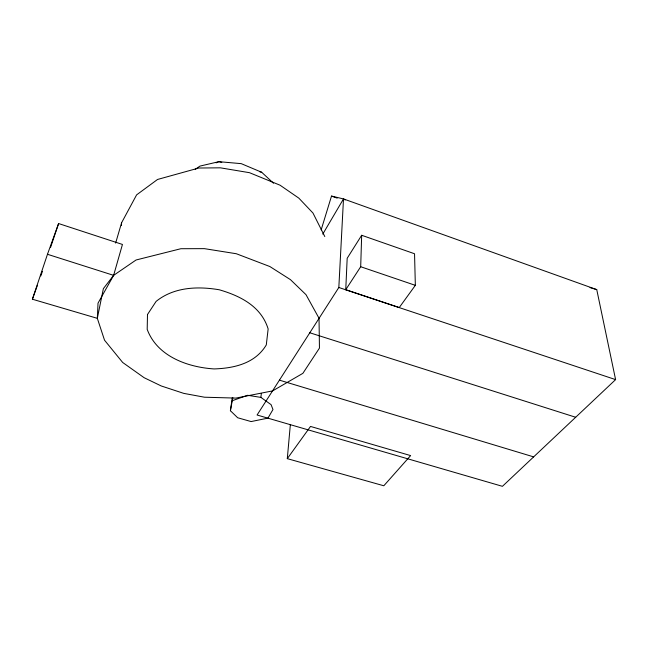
<?xml version="1.0" encoding="UTF-8"?>
<svg xmlns="http://www.w3.org/2000/svg" width="648" height="648" viewBox="0 0 648 648"><rect width="100%" height="100%" fill="white"/><g stroke="black" fill="none" stroke-linecap="round" stroke-linejoin="round"><path stroke-width="0.97" d="M345.749 289.705L360.693 266.733L361.673 235.273L414.542 253.749L415.344 285.339L399.233 307.573L345.749 289.705L347.182 258.277L361.673 235.273M322.785 234.106L343.497 198.92L596.751 289.616L615.6 379.615L502.427 486.324L257.078 415.012L338.831 287.493L343.497 198.92L331.509 196.085L321.165 229.87M121.411 225.601L121.597 222.742L136.607 194.87L157.545 179.464L198.815 168.018L220.344 167.824L249.488 172.692L280.066 185.207L298.841 198.142L312.984 213.054L324.794 236.552M287.299 458.646L310.514 426.433L410.621 455.585L383.819 485.773L287.299 458.646L290.361 424.497M232.276 397.775L230.396 410.719L237.678 417.758L251.116 421.565L267.956 418.13L272.978 409.512L271.067 404.644L260.885 397.386L261.355 393.385M230.396 410.719L232.826 397.678M113.627 275.351L122.448 244.45L58.595 223.544L47.474 254.283L32.4 299.222L97.33 318.338L104.531 340.2L122.674 362.475L144.123 377.703L161.231 385.957L183.749 393.377L204.501 397.216L235.921 398.091L272.622 390.89L302.883 373.337L319.448 348.106L319.027 318.249L306.01 294.686L290.458 279.653L269.851 266.531L236.309 253.733L204.387 248.646L180.873 248.719L136.072 259.994L113.627 275.351L103.372 288.644L97.33 318.338L98.018 303.159L113.627 275.351L47.474 254.283M115.636 243.089L121.597 222.742M50.544 247.479L58.595 223.544M32.4 299.222L37.422 285.282M40.775 275.983L42.452 271.334M195.218 169.314L199.981 166.099L218.878 161.676L241.259 163.652L261.687 172.263L273.521 183.246M216.108 162.851L218.878 161.676L221.794 162.397M232.397 400.666L247.585 395.296L260.885 397.386M259.735 171.777L261.687 172.263M590.02 287.599L596.751 289.616M279.45 380.157L533.612 456.872M309.768 332.764L575.707 417.272M338.831 287.493L615.6 379.615M360.693 266.733L415.344 285.339M331.509 196.085L337.203 198.126M343.497 198.92L345.238 199.957M147.493 314.515L147.193 329.362C157.132 356.351 187.572 367.23 214.107 368.931C234.244 368.267 255.263 363.439 266.296 344.914L268.142 328.941C261.209 306.415 240.481 295.966 219.316 289.786C197.656 286.1 173.915 287.015 156.103 301.401L147.493 314.515"/></g></svg>
